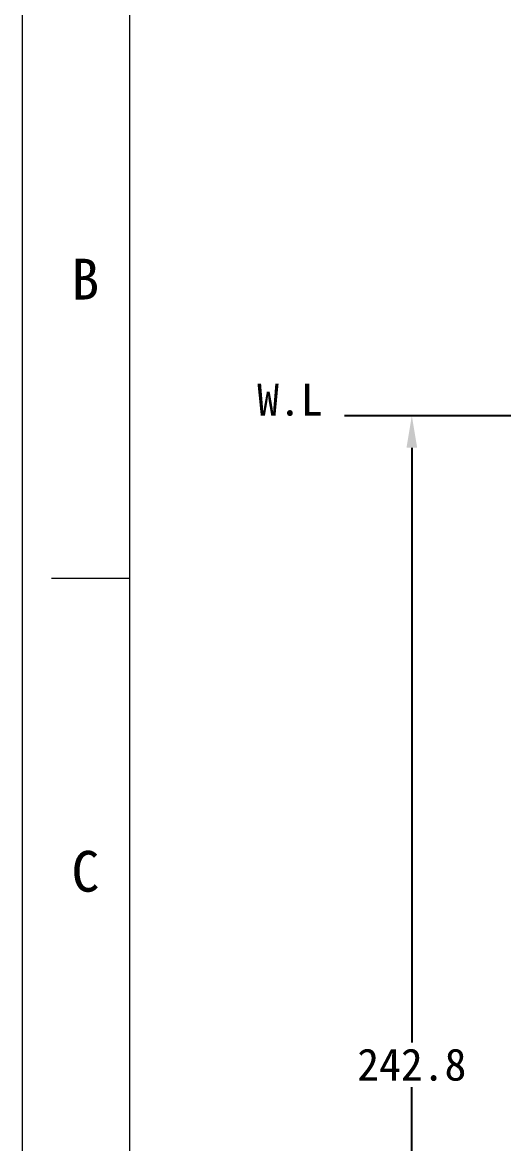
# Model space of a CAD drawing. Header units: millimetres. Extents: x 765 to 1606, y 133 to 728.
# Drawn here: x 765.3 to 855.3, y 380.2 to 589.9 of the extents above; entities that cross this region are included whole.
import ezdxf
from ezdxf.enums import TextEntityAlignment as Align

# ---------------------------------------------------------------- set-up
doc = ezdxf.new("R2010")
doc.units = ezdxf.units.MM
doc.layers.add('DIM', color=3, linetype='Continuous', lineweight=9)
doc.layers.add('FORM', color=7, linetype='Continuous', lineweight=13)
doc.layers.add('벽', color=2, linetype='Continuous')
doc.dimstyles.new('겸용-샤워욕조용1', dxfattribs={"dimscale": 0.6, "dimtxt": 10, "dimasz": 10, "dimexe": 1.5, "dimexo": 1.5, "dimgap": 2, "dimtad": 0, "dimtih": 1, "dimtoh": 1, "dimdec": 1, "dimdsep": 46, "dimtxsty": 'Standard', "dimcen": 2.5, "dimclrd": 5, "dimclre": 5, "dimclrt": 5, "dimadec": 1, "dimazin": 2, "dimtfac": 1, "dimtdec": 1, "dimtmove": 0, "dimatfit": 3, "dimfxl": 1.25, "dimarcsym": 0})

# ---------------------------------------------------------------- blocks, each defined once
blk = doc.blocks.new('*D57')
at = {"layer": 'Defpoints', "color": 0, "lineweight": 18, "transparency": 16777216}
for p in [(838.16, 516.3), (879.11, 516.3), (981.11, 273.48)]:
    blk.add_point(p, dxfattribs=at)
at = {"layer": 'DIM', "color": 5, "lineweight": -2, "transparency": 16777216}
for p, q in [((878.21, 516.3), (837.26, 516.3)), ((838.16, 510.3), (838.16, 399.09)), ((838.16, 279.48), (838.16, 390.69)), ((980.21, 273.48), (837.26, 273.48))]:
    blk.add_line(p, q, dxfattribs=at)
at = {"layer": 'DIM', "color": 5, "lineweight": 18, "transparency": 16777216}
for points in [[(837.16, 510.3), (839.16, 510.3), (838.16, 516.3)], [(837.16, 279.48), (839.16, 279.48), (838.16, 273.48)]]:
    blk.add_solid(points, dxfattribs=at)
at = {"layer": 'DIM', "color": 5, "transparency": 16777216, "insert": (838.16, 394.89), "char_height": 6, "attachment_point": 5}
blk.add_mtext('242.8', dxfattribs=at)

msp = doc.modelspace()

# ---------------------------------------------------------------- linework, layer by layer
at = {"layer": 'FORM', "color": 7, "linetype": 'Continuous'}
for p, q in [((765.33, 133.04), (765.33, 727.75)), ((785.36, 707.73), (785.36, 153.07)), ((785.36, 485.86), (770.8, 485.86))]:
    msp.add_line(p, q, dxfattribs=at)
at = {"layer": '벽'}
msp.add_line((1225.77, 516.3), (825.55, 516.3), dxfattribs=at)

# ---------------------------------------------------------------- texts
at = {"layer": 'FORM', "char_height": 7.63, "attachment_point": 5}
for s, insert in [('B', (777.1, 541.84)), ('C', (777.1, 431.02))]:
    msp.add_mtext_dynamic_manual_height_columns(s, width=10.0119, gutter_width=12.51, heights=[0], dxfattribs=dict(at, insert=insert))
at = {"layer": '벽'}
msp.add_text('W.L', height=6, dxfattribs=at).set_placement((815.36, 514.52), align=Align.BOTTOM_CENTER)

# ---------------------------------------------------------------- dimensions: what is measured, and where the dimension line sits
at = {"layer": 'DIM', "color": 1}
dim = msp.add_linear_dim(base=(838.16, 516.3), p1=(981.11, 273.48), p2=(879.11, 516.3), angle=90, dimstyle='겸용-샤워욕조용1', dxfattribs=at)
dim.commit()
dim.dimension.update_dxf_attribs({"geometry": '*D57', "text_midpoint": (838.16, 394.89)})

doc.saveas('drawing.dxf')
